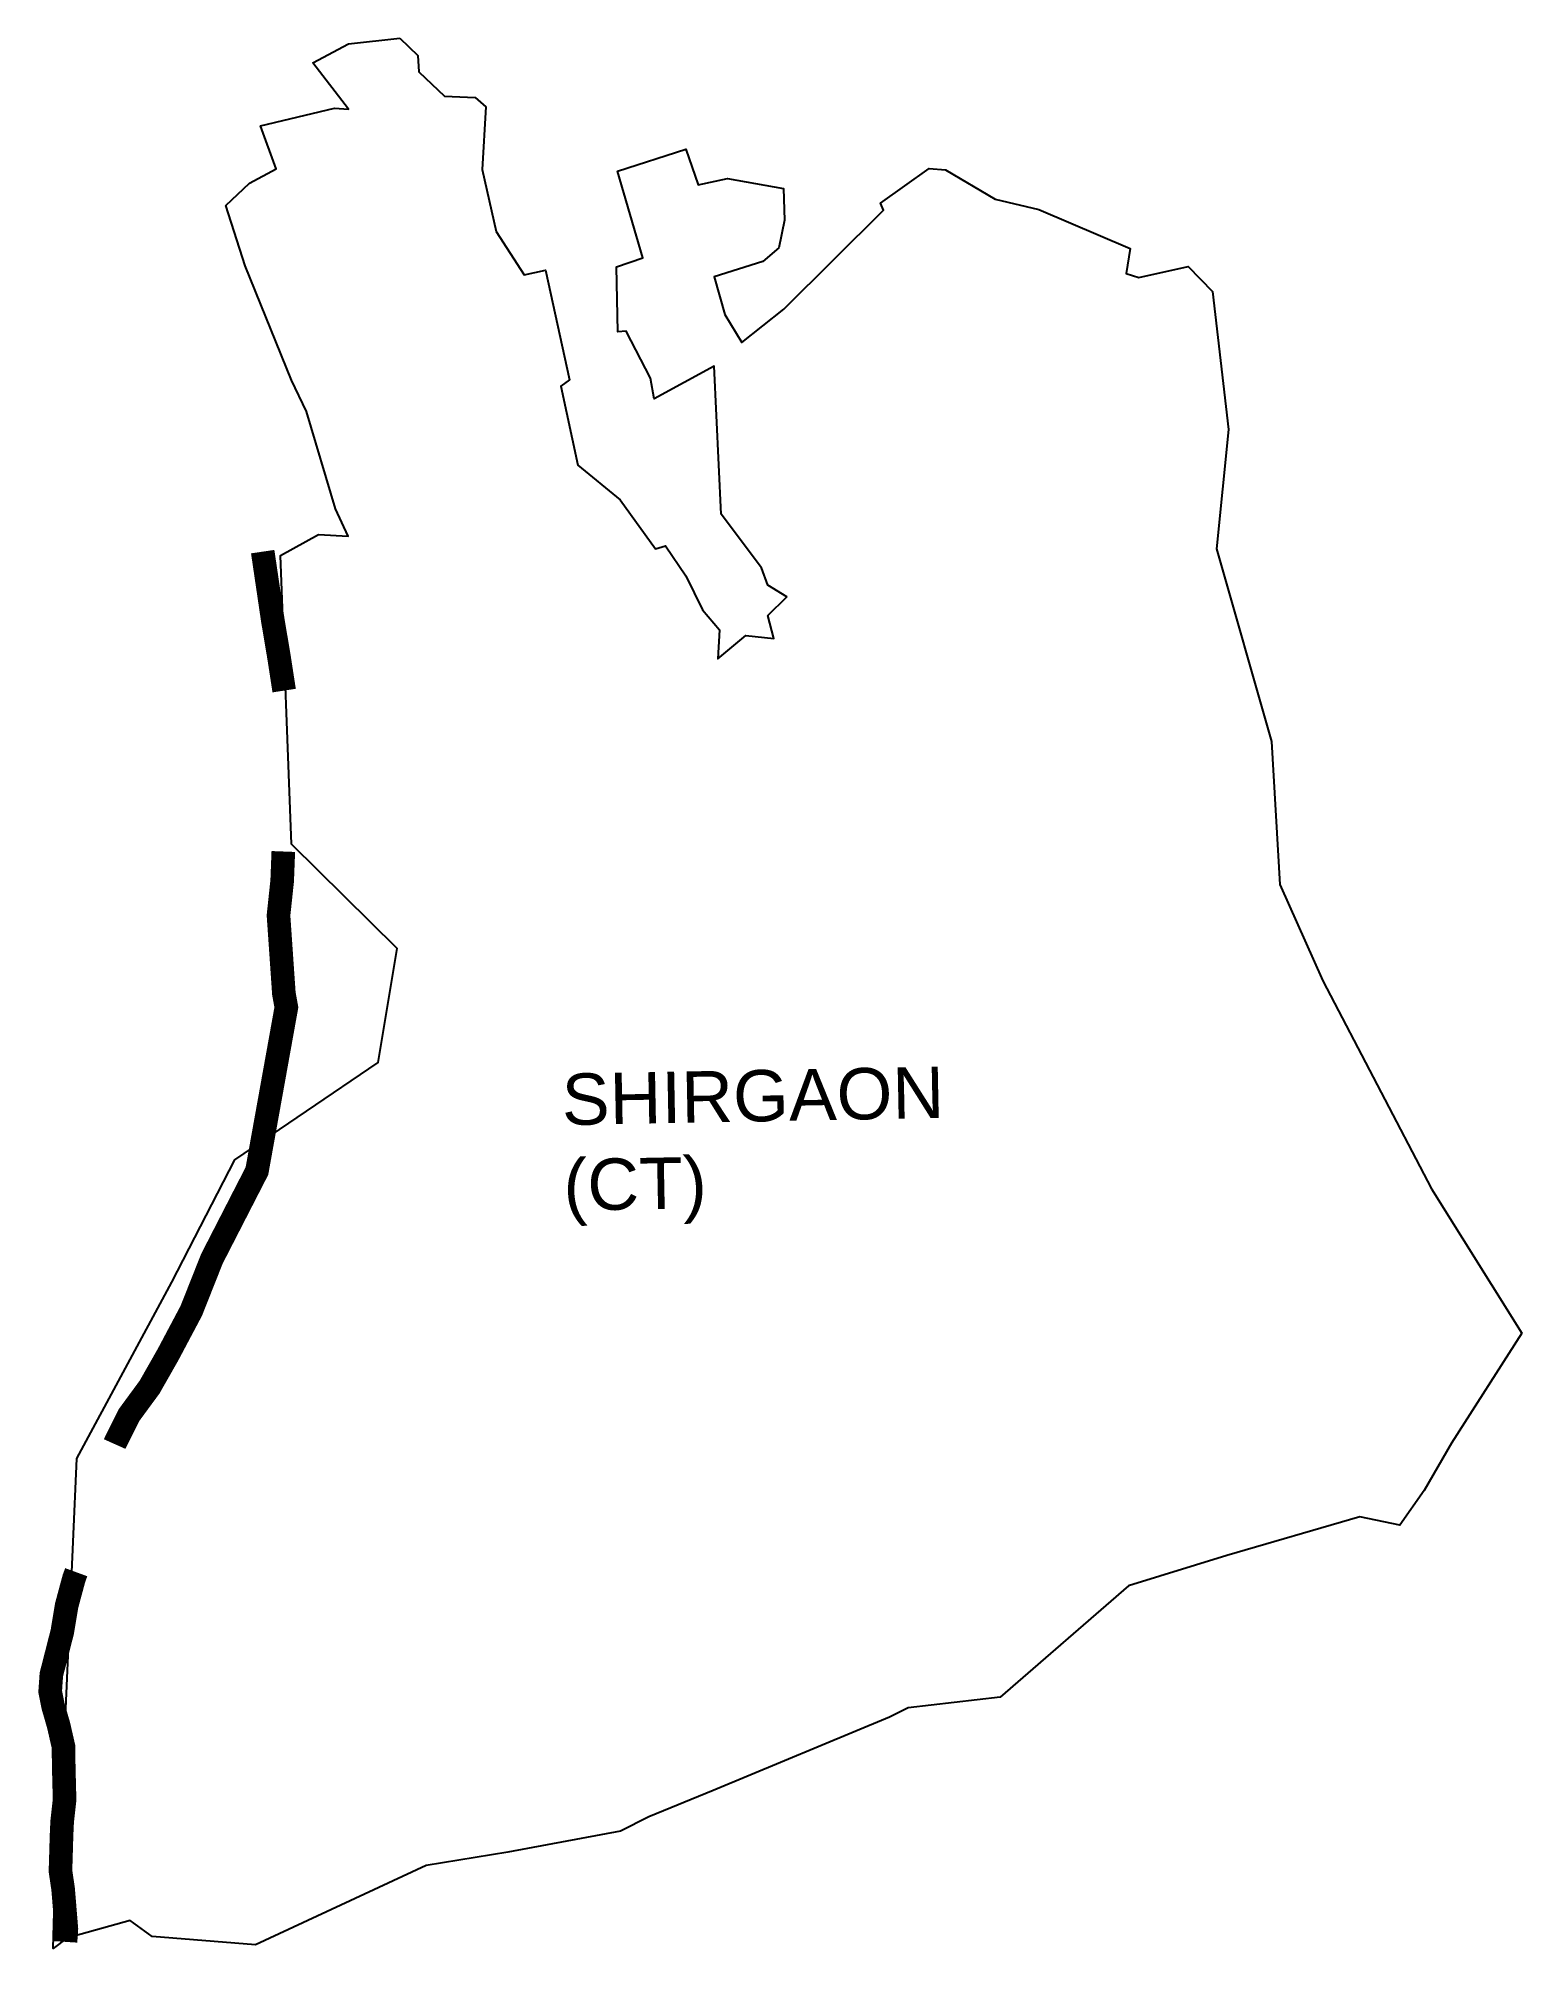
# Model space of a CAD drawing. Header units: metres. Extents: x 259523 to 262666, y 2177289 to 2181346.
import ezdxf

# ---------------------------------------------------------------- set-up
doc = ezdxf.new("R2010")
doc.units = ezdxf.units.M
for name, color, linetype in [('NATURALLY PROTECTED', 3, 'Continuous'), ('village', 3, 'Continuous'), ('VILLAGE NAME', 250, 'Continuous')]:
    doc.layers.add(name, color=color, linetype=linetype)
doc.styles.get("Standard").update_dxf_attribs({"font": 'simplex.shx'})

msp = doc.modelspace()

# ---------------------------------------------------------------- linework, layer by layer
at = {"color": 3, "flags": 128}
msp.add_lwpolyline([(260180.3, 2181333.8), (260289, 2181345.6)], dxfattribs=at)
at = {"layer": 'NATURALLY PROTECTED', "color": 116, "true_color": 0x136734, "const_width": 50, "flags": 128}
for points in [[(259998.6, 2180258.3), (260020, 2180113.1), (260032.6, 2180038.4), (260044.1, 2179964)], [(260042.3, 2179623.2), (260039.9, 2179560.9), (260032.1, 2179487.8), (260043.5, 2179322.3), (260048.8, 2179293.1), (259986.4, 2178946.4), (259891.1, 2178760.8), (259847.3, 2178650.4), (259797.8, 2178557.1), (259759, 2178488.9), (259715.6, 2178429.8), (259686.6, 2178371.9), (259684.9, 2178368.1)], [(259603.5, 2178096.7), (259598.7, 2178083.6), (259583.2, 2178026.1), (259574, 2177970.6), (259550.8, 2177879.9), (259548.3, 2177844), (259554.3, 2177813.5), (259566.3, 2177771.9), (259576.5, 2177727.1), (259577, 2177685.6), (259578.8, 2177614.7), (259573.7, 2177569.1), (259572.4, 2177540.3), (259570.1, 2177463.7), (259575.7, 2177425.8), (259582.6, 2177341.4), (259580.8, 2177313.7)]]:
    msp.add_lwpolyline(points, dxfattribs=at)
at = {"layer": 'village', "color": 3}
for points in [[(260289, 2181345.6, 0), (260327.5, 2181309.2, 0), (260329.6, 2181274.3, 0), (260383.9, 2181223.1, 0), (260449.1, 2181220.2, 0), (260471.1, 2181200.6, 0), (260463.8, 2181067.6, 0), (260493, 2180936.2, 0), (260553, 2180844.9, 0), (260598.1, 2180854.6, 0), (260648.6, 2180622, 0), (260630.1, 2180608.5, 0), (260666.7, 2180441.4, 0), (260755.9, 2180368.3, 0), (260830.9, 2180264.5, 0), (260851.9, 2180270.7, 0), (260894.9, 2180206.9, 0), (260930.6, 2180134.9, 0), (260966.3, 2180092.9, 0), (260962.9, 2180031.5, 0), (261022.1, 2180080.9, 0), (261081.8, 2180074.1, 0), (261068.8, 2180123, 0), (261109.2, 2180162.3, 0), (261069.1, 2180187.4, 0), (261055.9, 2180224.3, 0), (260970.2, 2180337.8, 0), (260955, 2180651.3, 0), (260828.1, 2180581.7, 0), (260820.7, 2180625.4, 0), (260768.9, 2180725.1, 0), (260750.8, 2180724.1, 0), (260748.4, 2180861.7, 0), (260803.9, 2180880.5, 0), (260750.5, 2181064.5, 0), (260895.4, 2181110.8, 0), (260921.7, 2181035.2, 0), (260983.8, 2181048.7, 0), (261102.3, 2181027.8, 0), (261104.2, 2180960.3, 0), (261092.5, 2180902, 0), (261058.5, 2180872.7, 0), (260955.2, 2180840.1, 0), (260977.9, 2180760.8, 0), (261013.7, 2180701.4, 0), (261102.8, 2180772.1, 0), (261314.3, 2180981.5, 0), (261307.4, 2180996.5, 0), (261410.9, 2181070, 0), (261445.6, 2181066.7, 0), (261551, 2181005.2, 0), (261643.2, 2180982.7, 0), (261836.7, 2180900.2, 0), (261828.3, 2180847.7, 0), (261855.4, 2180838.7, 0), (261959.4, 2180862, 0), (262011.3, 2180809.1, 0), (262045.4, 2180517.2, 0), (262019.7, 2180264.1, 0), (262136.6, 2179856.2, 0), (262154.2, 2179553, 0), (262245.3, 2179349.3, 0), (262475.3, 2178909, 0), (262666.5, 2178602.9, 0)], [(262666.5, 2178602.9, 0), (262517.5, 2178370.1, 0), (262459.7, 2178269.6, 0), (262407.9, 2178196.4, 0), (262323.2, 2178214.3, 0), (262041.6, 2178132, 0), (261833, 2178067.9, 0), (261561.5, 2177831.7, 0), (261366.5, 2177809.4, 0), (261326.7, 2177789.3, 0), (260953.1, 2177634, 0), (260816.5, 2177578.7, 0), (260756.5, 2177547.9, 0), (260518.1, 2177503.6, 0), (260345.1, 2177475.5, 0), (259983.2, 2177307.4, 0), (259764.6, 2177325, 0), (259718, 2177359, 0), (259583.9, 2177321.6, 0), (259554.6, 2177299.5, 0), (259557.8, 2177427.5, 0), (259573.9, 2177631.5, 0), (259604.8, 2178337.8, 0), (259806.1, 2178711, 0), (259939.9, 2178970.2, 0), (260243.2, 2179176, 0), (260283.9, 2179417.7, 0), (260059.9, 2179638.6, 0), (260036.4, 2180250.4, 0), (260116.6, 2180294.5, 0), (260179.8, 2180290.9, 0), (260153.1, 2180349, 0), (260091.2, 2180554.9, 0), (260059.5, 2180621.3, 0), (259961.6, 2180863.6, 0), (259920.5, 2180991.2, 0), (259970.5, 2181038.5, 0), (260027.4, 2181069.4, 0), (259993.8, 2181160.3, 0), (260150.5, 2181197.8, 0), (260180.2, 2181195.6, 0), (260105.2, 2181293.3, 0), (260180.3, 2181333.8, 0)]]:
    msp.add_polyline3d(points, dxfattribs=at)

# ---------------------------------------------------------------- texts
at = {"layer": 'VILLAGE NAME', "insert": (260631.3, 2179152.2), "char_height": 108.748, "attachment_point": 1, "rotation": 1.1028}
msp.add_mtext_dynamic_manual_height_columns('{\\fArial|b0|i0|c0|p34;SHIRGAON (CT)}', width=726.929, gutter_width=543.7, heights=[0], dxfattribs=at)

doc.saveas('drawing.dxf')
